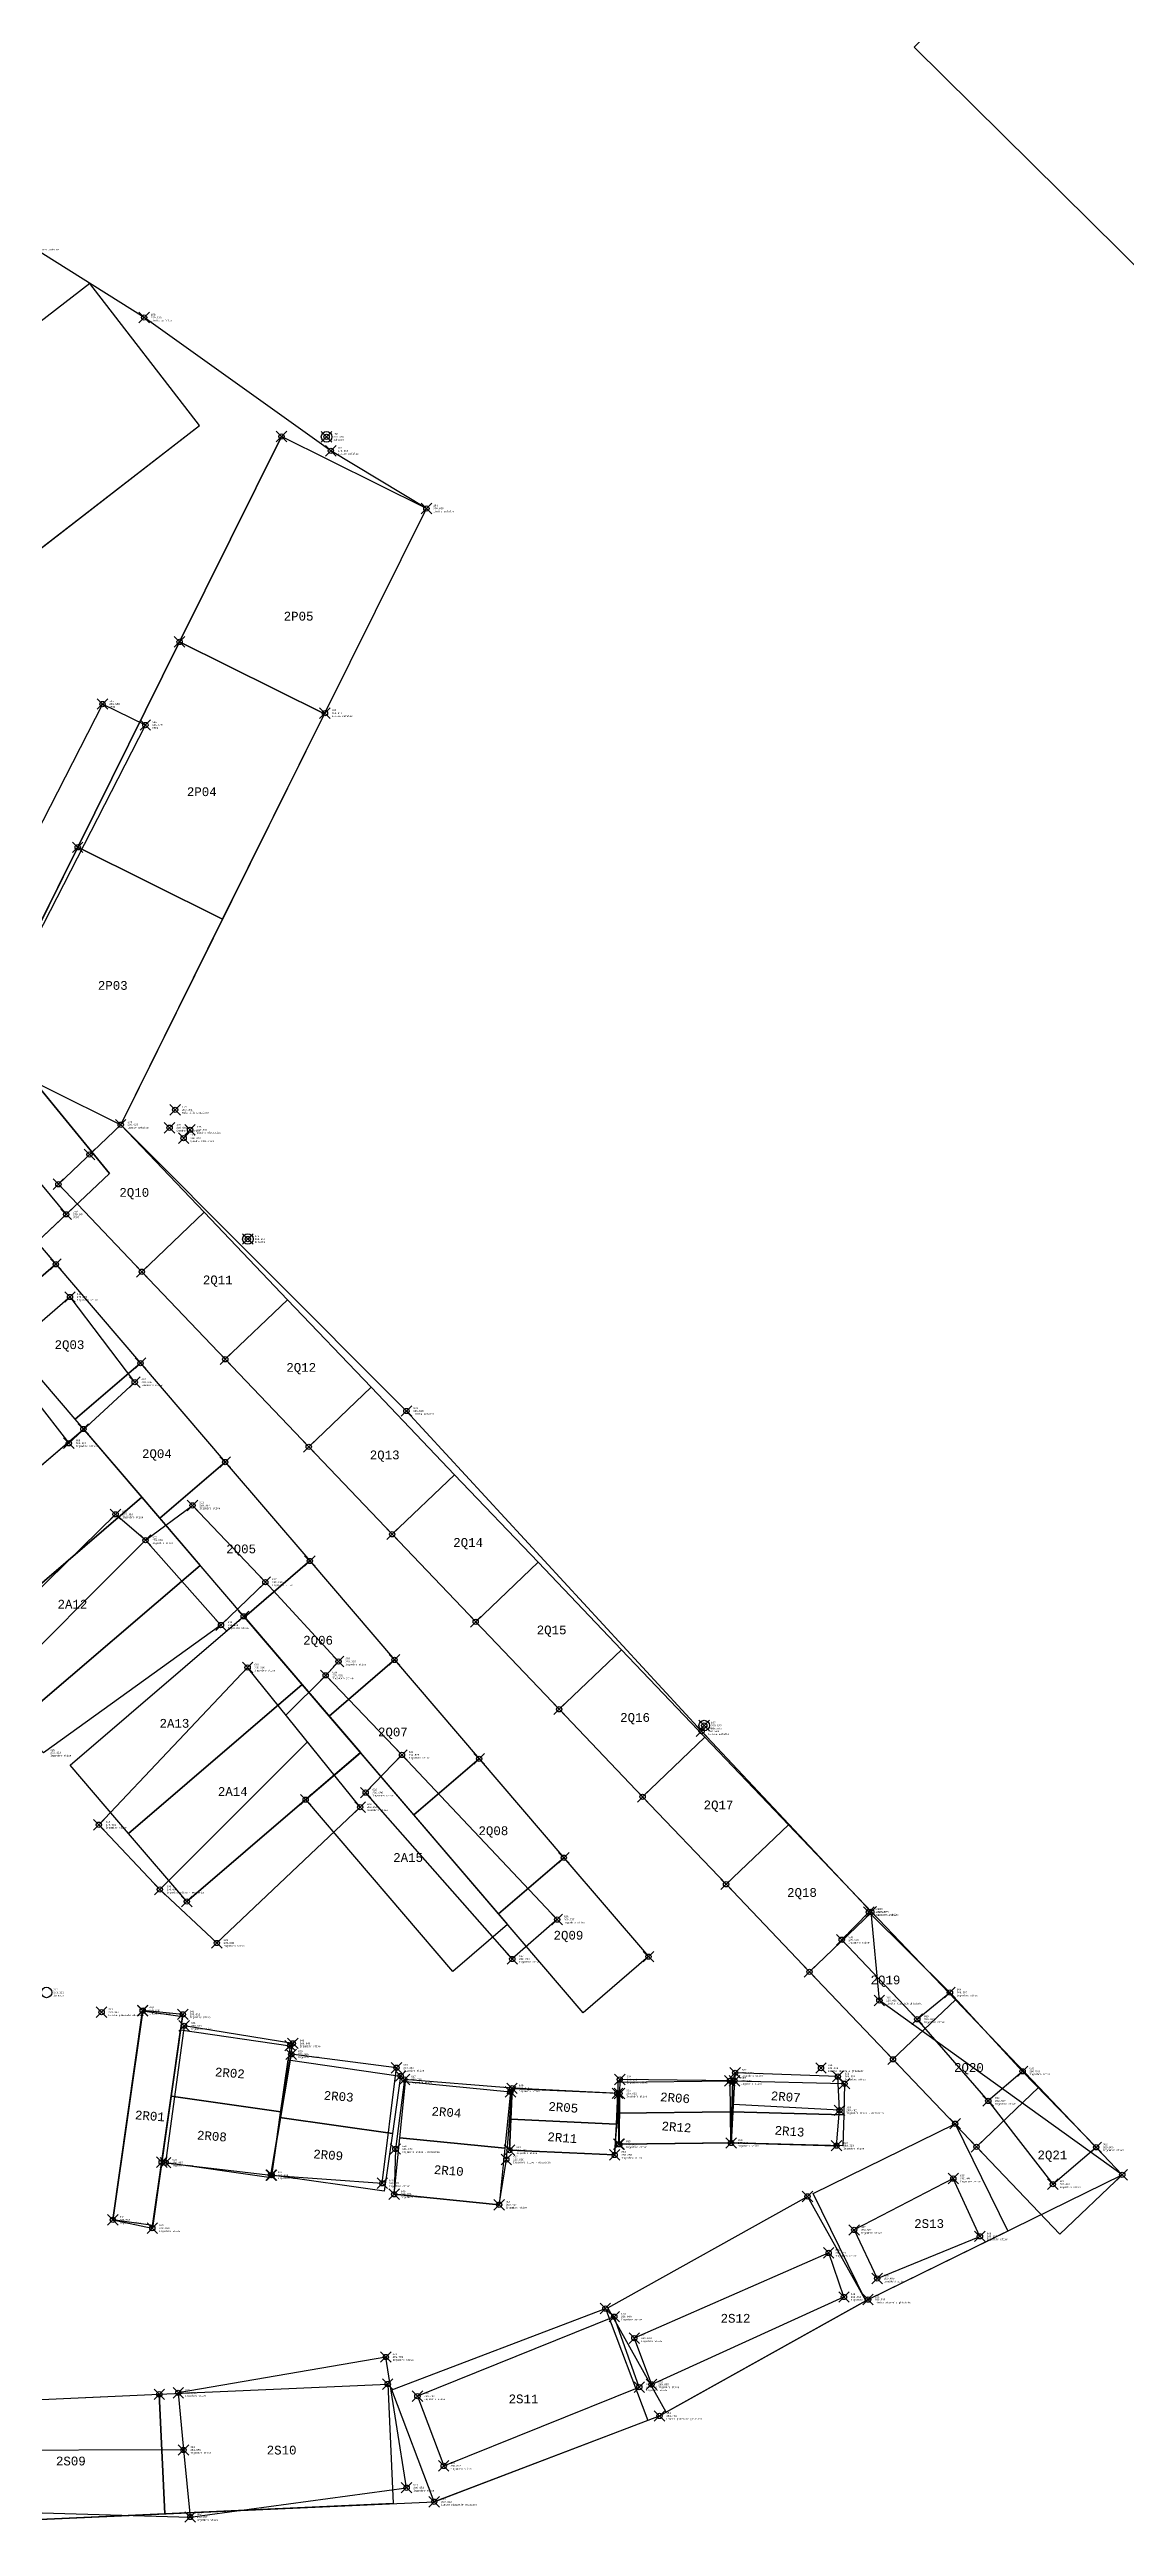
# Model space of a CAD drawing. Extents: x -300 to 752999, y -82189 to 306044.
# Drawn here: x 327969 to 389211, y 949 to 141680 of the extents above; entities that cross this region are included whole.
import ezdxf
from ezdxf.enums import TextEntityAlignment as Align

# ---------------------------------------------------------------- set-up
doc = ezdxf.new("R2010")
doc.units = 0
doc.header["$PDMODE"] = 35
doc.header["$PDSIZE"] = 300
for name, color, linetype, lineweight in [('WF ingombro stive 2', 1, 'Continuous', 30), ('WF lato di accesso', 40, 'Continuous', 30), ('WF piazzole', 6, 'Continuous', 30), ('WF vertice sinistro', 94, 'Continuous', 30)]:
    doc.layers.add(name, color=color, linetype=linetype, lineweight=lineweight)
doc.layers.add('WF nome aree GPS', color=7, linetype='Continuous')
doc.layers.add('WF nuovi punti', color=6, linetype='Continuous')
doc.styles.get("Standard").update_dxf_attribs({"font": 'consola.ttf', "height": 500})
picture_1 = doc.add_image_def('image1.png', size_in_pixel=(2160, 1440))

# ---------------------------------------------------------------- blocks, each defined once
blk = doc.blocks.new('rilievo 2')
at = {"color": 8}
for p, q in [((419536, -512303, -1951), (401659, -490472, -1933)), ((415097, -516482, -1944), (419536, -512303, -1951))]:
    blk.add_line(p, q, dxfattribs=at)
for points in [[(408367, -589089, -2210), (438006, -587763, -2348), (450817, -582890, -2520), (462675, -576278, -2454), (477131, -569186, -2633), (463320, -559281, -2554), (462858, -554252, -2417), (453210, -543978, -2458), (436425, -525791, -2385), (420179, -509524, -2064), (431791, -486142, -2181), (437562, -474517, -1956), (432131, -471235, -1903), (421510, -463664, -1858), (415096, -459635, -1816)], [(421587, -533133, -1983), (424264, -531154, -2085), (428403, -535519, -2122), (425881, -537955, -2046)], [(421587, -533133, -1983), (425881, -537955, -2046), (415793, -545205, -1872), (412792, -541920, -1829)], [(428403, -535519, -2122), (432567, -540025, -2096), (431834, -540810, -2010), (429576, -543068, -2063)], [(418937, -549298, -1909), (422403, -552975, -1899), (425641, -556017, -1906), (433792, -548296, -2137), (427396, -540363, -2025), (418937, -549298, -1909)], [(434108, -547473, -2086), (436173, -545333, -2119), (431834, -540810, -2010)], [(422403, -552975, -1899), (430797, -544581, -2085)], [(436173, -545333, -2119), (444994, -554686, -2254), (442445, -556926, -2228), (434108, -547473, -2086)], [(465473, -560350, -2460), (467330, -558833, -2639), (471465, -563309, -2444), (469510, -564992, -2454), (465473, -560350, -2460)], [(469510, -564992, -2454), (473181, -569722, -2475), (475648, -567625, -2485), (471465, -563309, -2444)], [(461050, -565522, -2530), (455004, -565196, -2384)], [(423749, -584822, -2135), (411806, -584847, -1972), (411800, -588289, -2092), (424127, -588631, -1635)]]:
    blk.add_polyline3d(points, dxfattribs=at)
at = {"color": 1}
for points in [[(411057, -501414, -2060), (413481, -502645, -2065), (421582, -486816, -2046), (419142, -485623, -2042)], [(403726, -502818, -1908), (405753, -500982, -1940), (417077, -514618, -1947), (415097, -516482, -1944)]]:
    blk.add_polyline3d(points, close=True, dxfattribs=at)
at = {"color": 8}
for points in [[(417296, -519313, -1967), (413393, -522691, -1941), (417231, -527624, -1998), (420978, -524152, -2036)], [(411241, -540125, -1890), (412792, -541920, -1829), (421587, -533133, -1983), (419887, -531663, -1989)], [(461177, -555831, -2445), (465473, -560350, -2460), (467330, -558833, -2639), (462716, -554261, -2444)], [(423712, -560071, -1959), (421430, -559852, -1931), (419730, -571749, -1973), (421976, -572218, -1986)], [(429970, -561720, -2052), (423790, -560727, -1943), (422732, -568498, -2024), (428723, -569205, -2083)], [(435862, -563106, -2184), (429876, -562341, -1905), (428723, -569205, -2083), (435053, -569669, -2170)], [(442432, -564272, -2343), (436313, -563779, -2226), (435797, -567724, -2120), (435726, -570294, -2166), (441701, -570888, -2245), (442108, -568315, -2181)], [(448540, -564564, -2380), (442432, -564272, -2343), (442287, -567785, -2195), (448264, -568057, -2327)], [(455076, -563850, -2402), (448562, -563769, -2420), (448540, -564564, -2380), (448528, -567453, -2298), (454887, -567379, -2353)], [(460884, -567533, -2462), (461050, -565522, -2530), (460958, -563607, -2462), (455116, -563395, -2442), (455076, -563850, -2402), (454887, -567379, -2353)], [(467524, -569403, -2500), (461888, -572321, -2425), (463190, -575076, -2505), (469037, -572685, -2606)], [(460436, -573627, -2465), (449384, -578467, -2342), (450360, -581094, -2394), (461306, -576130, -2496)], [(449669, -581251, -2289), (448246, -577248, -2294), (437050, -581764, -2209), (438546, -585727, -2348)], [(436436, -586966, -2338), (435253, -579541, -2230), (423454, -581572, -2046), (423749, -584822, -2135), (424127, -588631, -1635)]]:
    blk.add_polyline3d(points, close=True, dxfattribs=at)
at = {"color": 1}
for centre in [(431887, -470441, -1896), (427411, -516021, -2067), (453362, -543663, -2469), (415962, -558827, -1865)]:
    blk.add_circle(centre, 300, dxfattribs=at)
at = {"color": 8}
for p in [(421510, -463664, -1858), (431887, -470441, -1896), (432131, -471235, -1903), (437562, -474517, -1956), (419142, -485623, -2042), (421582, -486816, -2046), (431791, -486142, -2181), (423273, -508677, -2031), (420179, -509524, -2064), (422959, -509696, -2133), (423756, -510291, -2029), (424122, -509815, -2060), (417077, -514618, -1947), (427411, -516021, -2067), (417296, -519313, -1967), (420978, -524152, -2036), (436425, -525791, -2385), (417231, -527624, -1998), (419887, -531663, -1989), (424264, -531154, -2085), (421587, -533133, -1983), (428403, -535519, -2122), (425881, -537955, -2046), (427396, -540363, -2025), (432567, -540025, -2096), (431834, -540810, -2010), (453210, -543978, -2458), (453362, -543663, -2469), (436173, -545333, -2119), (433792, -548296, -2137), (434108, -547473, -2086), (418937, -549298, -1909), (422403, -552975, -1899), (462716, -554261, -2444), (462858, -554252, -2417), (444994, -554686, -2254), (461177, -555831, -2445), (425641, -556017, -1906), (442445, -556926, -2228), (419091, -559946, -1954), (421430, -559852, -1931), (423712, -560071, -1959), (463320, -559281, -2554), (467330, -558833, -2639), (423790, -560727, -1943), (465473, -560350, -2460), (429876, -562341, -1905), (429970, -561720, -2052), (435862, -563106, -2184), (436313, -563779, -2226), (442432, -564272, -2343), (448562, -563769, -2420), (455076, -563850, -2402), (455116, -563395, -2442), (460001, -563122, -2448), (460958, -563607, -2462), (471465, -563309, -2444), (448540, -564564, -2380), (461050, -565522, -2530), (469510, -564992, -2454), (422732, -568498, -2024), (435797, -567724, -2120), (442108, -568315, -2181), (442287, -567785, -2195), (448264, -568057, -2327), (448528, -567453, -2298), (454887, -567379, -2353), (460884, -567533, -2462), (475648, -567625, -2485), (428723, -569205, -2083), (435053, -569669, -2170), (467524, -569403, -2500), (473181, -569722, -2475), (477131, -569186, -2633), (435726, -570294, -2166), (441701, -570888, -2245), (419730, -571749, -1973), (421976, -572218, -1986), (461888, -572321, -2425), (469037, -572685, -2606), (460436, -573627, -2465), (463190, -575076, -2505), (461306, -576130, -2496), (462675, -576278, -2454), (448246, -577248, -2294), (435253, -579541, -2230), (449384, -578467, -2342), (450360, -581094, -2394), (423454, -581572, -2046), (437050, -581764, -2209), (449669, -581251, -2289), (450817, -582890, -2520), (423749, -584822, -2135), (438546, -585727, -2348), (436436, -586966, -2338), (438006, -587763, -2348), (424127, -588631, -1635)]:
    blk.add_point(p, dxfattribs=at)
for s, p in [('Limite asfalto', (415485, -459802, -1816)), ('188', (421899, -463498, -1858)), ('270.133', (421899, -463664, -1858)), ('Limite asfalto', (421899, -463831, -1858)), ('186', (432276, -470274, -1896)), ('270.096', (432276, -470441, -1896)), ('Idrante', (432276, -470608, -1896)), ('187', (432520, -471068, -1903)), ('270.089', (432520, -471235, -1903)), ('Limite asfalto', (432520, -471402, -1903)), ('184', (437951, -474350, -1956)), ('270.035', (437951, -474517, -1956)), ('Limite asfalto', (437951, -474683, -1956)), ('565', (419531, -485456, -2042)), ('CS09', (419531, -485790, -2042)), ('269.950', (419531, -485623, -2042)), ('566', (421971, -486649, -2046)), ('269.945', (421971, -486816, -2046)), ('183', (432180, -485976, -2181)), ('269.811', (432180, -486142, -2181)), ('Limite asfalto', (432180, -486309, -2181)), ('CS09', (421971, -486983, -2046)), ('174', (420568, -509358, -2064)), ('179', (423662, -508510, -2031)), ('269.961', (423662, -508677, -2031)), ('Palo illuminazione', (423662, -508844, -2031)), ('269.927', (420568, -509524, -2064)), ('Limite asfalto', (420568, -509691, -2064)), ('Quadro elettrico', (423348, -509862, -2133)), ('269.858', (423348, -509696, -2133)), ('178', (423348, -509529, -2133)), ('Quadro elettrico', (424145, -510458, -2029)), ('177', (424145, -510124, -2029)), ('269.962', (424145, -510291, -2029)), ('Quadro elettrico', (424511, -509982, -2060)), ('176', (424511, -509648, -2060)), ('269.932', (424511, -509815, -2060)), ('CS07', (417466, -514785, -1947)), ('570', (417466, -514451, -1947)), ('270.044', (417466, -514618, -1947)), ('175', (427800, -515854, -2067)), ('269.924', (427800, -516021, -2067)), ('Idrante', (427800, -516188, -2067)), ('270.024', (417685, -519313, -1967)), ('607', (417685, -519146, -1967)), ('Ingombro stive', (417685, -519480, -1967)), ('269.955', (421367, -524152, -2036)), ('610', (421367, -523985, -2036)), ('Ingombro stive', (421367, -524318, -2036)), ('171', (436814, -525624, -2385)), ('269.606', (436814, -525791, -2385)), ('Limite asfalto', (436814, -525958, -2385)), ('609', (417620, -527457, -1998)), ('269.993', (417620, -527624, -1998)), ('Ingombro stive', (417620, -527791, -1998)), ('613', (420276, -531496, -1989)), ('270.003', (420276, -531663, -1989)), ('Ingombro stive', (420276, -531830, -1989)), ('269.907', (424653, -531154, -2085)), ('611', (424653, -530987, -2085)), ('Ingombro stive', (424653, -531321, -2085)), ('270.008', (421976, -533133, -1983)), ('612', (421976, -532966, -1983)), ('Ingombro stive', (421976, -533299, -1983)), ('617', (428792, -535352, -2122)), ('269.869', (428792, -535519, -2122)), ('Ingombro stive', (428792, -535686, -2122)), ('269.946', (426270, -537955, -2046)), ('616', (426270, -537788, -2046)), ('Ingombro stive', (426270, -538121, -2046)), ('269.966', (427785, -540363, -2025)), ('618', (427785, -540197, -2025)), ('625', (432956, -539858, -2096)), ('269.895', (432956, -540025, -2096)), ('Ingombro stive', (432956, -540192, -2096)), ('Ingombro stive', (427785, -540530, -2025)), ('269.982', (432223, -540810, -2010)), ('624', (432223, -540643, -2010)), ('Ingombro stive', (432223, -540977, -2010)), ('269.533', (453599, -543978, -2458)), ('166', (453599, -543811, -2458)), ('Limite asfalto', (453599, -544145, -2458)), ('269.522', (453751, -543663, -2469)), ('167', (453751, -543496, -2469)), ('Idrante', (453751, -543829, -2469)), ('225', (416182, -545039, -1872)), ('270.120', (416182, -545205, -1872)), ('Ingombro stive', (416182, -545372, -1872)), ('269.872', (436562, -545333, -2119)), ('623', (436562, -545166, -2119)), ('Ingombro stive', (436562, -545500, -2119)), ('269.906', (434497, -547473, -2086)), ('622', (434497, -547306, -2086)), ('628', (434181, -548130, -2137)), ('269.855', (434181, -548296, -2137)), ('Ingombro stive', (434181, -548463, -2137)), ('Ingombro stive', (434497, -547640, -2086)), ('619', (419326, -549131, -1909)), ('270.082', (419326, -549298, -1909)), ('Ingombro stive', (419326, -549464, -1909)), ('620', (422792, -552809, -1899)), ('270.093', (422792, -552975, -1899)), ('Ingombro stive - mezzeria', (422792, -553142, -1899)), ('626', (445383, -554519, -2254)), ('269.547', (463105, -554261, -2444)), ('657', (463105, -554095, -2444)), ('Ingombro stive', (463105, -554428, -2444)), ('269.575', (463247, -554252, -2417)), ('158', (463247, -554085, -2417)), ('Limite asfalto', (463247, -554419, -2417)), ('621', (426030, -555850, -1906)), ('269.737', (445383, -554686, -2254)), ('Ingombro stive', (445383, -554852, -2254)), ('658', (461566, -555664, -2445)), ('269.546', (461566, -555831, -2445)), ('270.086', (426030, -556017, -1906)), ('Ingombro stive', (426030, -556183, -1906)), ('627', (442834, -556760, -2228)), ('269.763', (442834, -556926, -2228)), ('Ingombro stive', (442834, -557093, -2228)), ('Ingombro stive', (461566, -555998, -2445)), ('222', (416351, -558660, -1865)), ('664', (467719, -558666, -2639)), ('270.126', (416351, -558827, -1865)), ('Idrante', (416351, -558994, -1865)), ('221', (419480, -559780, -1954)), ('270.037', (419480, -559946, -1954)), ('Limite piazzale ghiaiato', (419480, -560113, -1954)), ('643', (421819, -559685, -1931)), ('270.060', (421819, -559852, -1931)), ('Ingombro stive', (421819, -560018, -1931)), ('270.032', (424101, -560071, -1959)), ('642', (424101, -559904, -1959)), ('159', (463709, -559115, -2554)), ('269.438', (463709, -559281, -2554)), ('Limite piazzale ghiaiato', (463709, -559448, -2554)), ('269.352', (467719, -558833, -2639)), ('Ingombro stive', (467719, -558999, -2639)), ('Ingombro stive', (424101, -560237, -1959)), ('270.049', (424179, -560727, -1943)), ('641', (424179, -560560, -1943)), ('Ingombro stive', (424179, -560894, -1943)), ('640', (430359, -561553, -2052)), ('659', (465862, -560184, -2460)), ('269.532', (465862, -560350, -2460)), ('Ingombro stive', (465862, -560517, -2460)), ('639', (430265, -562175, -1905)), ('270.086', (430265, -562341, -1905)), ('Ingombro stive', (430265, -562508, -1905)), ('269.940', (430359, -561720, -2052)), ('Ingombro stive', (430359, -561887, -2052)), ('638', (436251, -562939, -2184)), ('160', (460390, -562955, -2448)), ('269.808', (436251, -563106, -2184)), ('Ingombro stive', (436251, -563273, -2184)), ('637', (436702, -563612, -2226)), ('269.765', (436702, -563779, -2226)), ('Ingombro stive', (436702, -563946, -2226)), ('269.648', (442821, -564272, -2343)), ('636', (442821, -564105, -2343)), ('634', (448951, -563602, -2420)), ('269.572', (448951, -563769, -2420)), ('Ingombro stive', (448951, -563936, -2420)), ('633', (455465, -563684, -2402)), ('269.589', (455465, -563850, -2402)), ('Ingombro stive', (455465, -564017, -2402)), ('269.549', (455505, -563395, -2442)), ('632', (455505, -563228, -2442)), ('Ingombro stive', (455505, -563561, -2442)), ('269.544', (460390, -563122, -2448)), ('Limite piazzale ghiaiato', (460390, -563289, -2448)), ('631', (461347, -563440, -2462)), ('269.529', (461347, -563607, -2462)), ('Ingombro stive', (461347, -563774, -2462)), ('663', (471854, -563142, -2444)), ('269.548', (471854, -563309, -2444)), ('Ingombro stive', (471854, -563475, -2444)), ('Ingombro stive', (442821, -564439, -2343)), ('635', (448929, -564397, -2380)), ('269.612', (448929, -564564, -2380)), ('Ingombro stive', (448929, -564731, -2380)), ('269.462', (461439, -565522, -2530)), ('630', (461439, -565355, -2530)), ('Ingombro stive - mezzeria', (461439, -565689, -2530)), ('269.537', (469899, -564992, -2454)), ('660', (469899, -564825, -2454)), ('Ingombro stive', (469899, -565159, -2454)), ('269.967', (423121, -568498, -2024)), ('646', (423121, -568332, -2024)), ('650', (436186, -567557, -2120)), ('269.872', (436186, -567724, -2120)), ('Ingombro stive - mezzeria', (436186, -567891, -2120)), ('269.810', (442497, -568315, -2181)), ('652', (442497, -568148, -2181)), ('Ingombro stive - mezzeria', (442497, -568481, -2181)), ('269.796', (442676, -567785, -2195)), ('653', (442676, -567618, -2195)), ('Ingombro stive', (442676, -567952, -2195)), ('654', (448653, -567890, -2327)), ('269.665', (448653, -568057, -2327)), ('Ingombro stive', (448653, -568224, -2327)), ('655', (448917, -567286, -2298)), ('269.693', (448917, -567453, -2298)), ('Ingombro stive', (448917, -567620, -2298)), ('656', (455276, -567213, -2353)), ('269.638', (455276, -567379, -2353)), ('Ingombro stive', (455276, -567546, -2353)), ('629', (461273, -567366, -2462)), ('269.529', (461273, -567533, -2462)), ('Ingombro stive', (461273, -567700, -2462)), ('269.506', (476037, -567625, -2485)), ('662', (476037, -567458, -2485)), ('Ingombro stive', (476037, -567792, -2485)), ('Ingombro stive', (423121, -568665, -2024)), ('269.909', (429112, -569205, -2083)), ('647', (429112, -569038, -2083)), ('Ingombro stive', (429112, -569372, -2083)), ('269.821', (435442, -569669, -2170)), ('648', (435442, -569502, -2170)), ('Ingombro stive', (435442, -569836, -2170)), ('665', (467913, -569236, -2500)), ('269.491', (467913, -569403, -2500)), ('Ingombro stive', (467913, -569570, -2500)), ('269.516', (473570, -569722, -2475)), ('661', (473570, -569555, -2475)), ('Ingombro stive', (473570, -569889, -2475)), ('269.825', (436115, -570294, -2166)), ('649', (436115, -570127, -2166)), ('Ingombro stive', (436115, -570461, -2166)), ('269.747', (442090, -570888, -2245)), ('651', (442090, -570722, -2245)), ('Ingombro stive', (442090, -571055, -2245)), ('644', (420119, -571582, -1973)), ('270.018', (420119, -571749, -1973)), ('Ingombro stive', (420119, -571916, -1973)), ('270.006', (422365, -572218, -1986)), ('645', (422365, -572051, -1986)), ('Ingombro stive', (422365, -572384, -1986)), ('269.567', (462277, -572321, -2425)), ('667', (462277, -572154, -2425)), ('Ingombro stive', (462277, -572488, -2425)), ('666', (469426, -572518, -2606)), ('269.385', (469426, -572685, -2606)), ('670', (460825, -573461, -2465)), ('269.527', (460825, -573627, -2465)), ('Ingombro stive', (460825, -573794, -2465)), ('Ingombro stive', (469426, -572852, -2606)), ('269.486', (463579, -575076, -2505)), ('668', (463579, -574909, -2505)), ('Ingombro stive', (463579, -575243, -2505)), ('669', (461695, -575963, -2496)), ('269.496', (461695, -576130, -2496)), ('Ingombro stive', (461695, -576297, -2496)), ('269.538', (463064, -576278, -2454)), ('153', (463064, -576111, -2454)), ('Limite piazzale ghiaiato', (463064, -576445, -2454)), ('674', (448635, -577081, -2294)), ('269.698', (448635, -577248, -2294)), ('Ingombro stive', (448635, -577415, -2294)), ('671', (449773, -578300, -2342)), ('269.761', (435642, -579541, -2230)), ('678', (435642, -579375, -2230)), ('Ingombro stive', (435642, -579708, -2230)), ('269.649', (449773, -578467, -2342)), ('Ingombro stive', (449773, -578634, -2342)), ('673', (450058, -581084, -2289)), ('269.703', (450058, -581251, -2289)), ('672', (450749, -580927, -2394)), ('269.598', (450749, -581094, -2394)), ('Ingombro stive', (450749, -581260, -2394)), ('679', (423843, -581406, -2046)), ('269.946', (423843, -581572, -2046)), ('Ingombro stive', (423843, -581739, -2046)), ('675', (437439, -581597, -2209)), ('269.782', (437439, -581764, -2209)), ('Ingombro stive', (437439, -581930, -2209)), ('Ingombro stive', (450058, -581418, -2289)), ('150', (451206, -582723, -2520)), ('269.472', (451206, -582890, -2520)), ('Limite piazzale ghiaiato', (451206, -583057, -2520)), ('269.856', (424138, -584822, -2135)), ('680', (424138, -584655, -2135)), ('Ingombro stive', (424138, -584988, -2135)), ('677', (436825, -586799, -2338)), ('676', (438935, -585561, -2348)), ('269.643', (438935, -585727, -2348)), ('Ingombro stive', (438935, -585894, -2348)), ('269.654', (436825, -586966, -2338)), ('Ingombro stive', (436825, -587133, -2338)), ('149', (438395, -587597, -2348)), ('269.643', (438395, -587763, -2348)), ('Limite piazzale ghiaiato', (438395, -587930, -2348)), ('270.357', (424515, -588631, -1635)), ('683', (424515, -588464, -1635)), ('Ingombro stive', (424515, -588798, -1635))]:
    blk.add_text(s, height=100, dxfattribs=at).set_placement(p, align=Align.MIDDLE_LEFT)

msp = doc.modelspace()

# ---------------------------------------------------------------- linework, layer by layer
at = {"layer": 'WF ingombro stive 2'}
for points, elevation in [([(336496, 120314), (330262, 128391), (318704, 119463), (324938, 111386)], -1838), ([(349401, 115601), (341161, 119693), (335366, 108023), (343606, 103932)], -2064), ([(343606, 103932), (335366, 108023), (329572, 96354), (337812, 92262)], -2064), ([(337812, 92262), (329572, 96354), (323777, 84685), (332017, 80593)], -2064), ([(332017, 80593), (336763, 75621), (333219, 72238), (328473, 77210)], -2064), ([(323515, 78284), (328329, 72664), (324609, 69474), (319795, 75094)], -1628), ([(336763, 75621), (341509, 70649), (337965, 67266), (333219, 72238)], -2064), ([(328329, 72664), (333143, 67044), (329423, 63854), (324609, 69474)], -1628), ([(341509, 70649), (346255, 65677), (342711, 62294), (337965, 67266)], -2064), ([(333143, 67044), (337957, 61424), (334237, 58234), (329423, 63854)], -1628), ([(346255, 65677), (351002, 60706), (347457, 57322), (342711, 62294)], -2064), ([(329895, 63303), (333213, 59430), (323340, 50972), (320022, 54846)], 1628), ([(337957, 61424), (342771, 55804), (339051, 52614), (334237, 58234)], -1628), ([(351002, 60706), (355748, 55734), (352203, 52350), (347457, 57322)], -2064), ([(333213, 59430), (336531, 55556), (326658, 47099), (323340, 50972)], 1628), ([(342771, 55804), (347585, 50184), (343865, 46994), (339051, 52614)], -1628), ([(355748, 55734), (360494, 50762), (356949, 47379), (352203, 52350)], -2064), ([(339011, 52660), (342329, 48787), (332456, 40330), (329138, 44203)], 3255), ([(360494, 50762), (365240, 45790), (361695, 42407), (356949, 47379)], -2064), ([(347585, 50184), (352399, 44564), (348679, 41374), (343865, 46994)], -1628), ([(342329, 48787), (345647, 44914), (335774, 36457), (332456, 40330)], 3255), ([(365240, 45790), (369986, 40818), (366441, 37435), (361695, 42407)], -2064), ([(342536, 42244), (345649, 44911), (354014, 35147), (350900, 32479)], -1628), ([(352399, 44564), (357213, 38944), (353493, 35754), (348679, 41374)], -1628), ([(369986, 40818), (374732, 35846), (371187, 32463), (366441, 37435)], -2064), ([(357213, 38944), (362027, 33324), (358307, 30134), (353493, 35754)], -1628), ([(374732, 35846), (379478, 30875), (375933, 27491), (371187, 32463)], -2064), ([(331568, 18369), (333266, 30248), (335533, 29924), (333836, 18045)], -1973), ([(379478, 30875), (384224, 25903), (380680, 22519), (375933, 27491)], -2064), ([(335424, 29161), (341653, 28265), (341117, 24509), (334888, 25405)], -1973), ([(341538, 27455), (347937, 26541), (347469, 23268), (341070, 24182)], -1973), ([(334888, 25405), (341117, 24509), (340580, 20753), (334351, 21649)], -1973), ([(348203, 26235), (354178, 25640), (353859, 22434), (347884, 23029)], -2166), ([(354285, 25833), (360263, 25561), (360184, 23811), (354205, 24083)], -2195), ([(360296, 26199), (366654, 26272), (366675, 24505), (360316, 24432)], -2298), ([(366816, 26271), (373173, 26108), (373128, 24342), (366771, 24505)], -2353), ([(384224, 25903), (388970, 20931), (385426, 17548), (380680, 22519)], -2064), ([(341070, 24182), (347469, 23268), (347002, 19995), (340602, 20909)], -1973), ([(354205, 24083), (360184, 23811), (360104, 22060), (354126, 22333)], -2195), ([(360316, 24432), (366675, 24505), (366695, 22738), (360336, 22665)], -2298), ([(366771, 24505), (373128, 24342), (373083, 22575), (366725, 22738)], -2353), ([(347884, 23029), (353859, 22434), (353540, 19229), (347565, 19823)], -2166), ([(374381, 13766), (371387, 19868), (379467, 23832), (382461, 17729)], -2518), ([(363027, 7434), (359716, 13371), (371070, 19702), (374381, 13766)], -2518), ([(349845, 2354), (347428, 8707), (359578, 13329), (361995, 6976)], -2348), ([(321531, 1088), (321227, 7879), (334214, 8459), (334518, 1669)], -2216), ([(334518, 1669), (334214, 8459), (347201, 9040), (347505, 2249)], -2216)]:
    msp.add_lwpolyline(points, close=True, dxfattribs=dict(at, elevation=elevation))
at = {"layer": 'WF lato di accesso'}
for p, q in [((324938, 111386, -1838), (336497, 120319, -1838)), ((335366, 108023, -2064), (341161, 119693, -2064)), ((329572, 96354, -2064), (335366, 108023, -2064)), ((323777, 84685, -2064), (329572, 96354, -2064)), ((323515, 78284, -1628), (328329, 72664, -1628)), ((333219, 72238, -2064), (328473, 77210, -2064)), ((328329, 72664, -1628), (333143, 67044, -1628)), ((337965, 67266, -2064), (333219, 72238, -2064)), ((333143, 67044, -1628), (337957, 61424, -1628)), ((342711, 62294, -2064), (337965, 67266, -2064)), ((320022, 54846, 1628), (329895, 63303, -1628)), ((347457, 57322, -2064), (342711, 62294, -2064)), ((337957, 61424, -1628), (342771, 55804, -1628)), ((352203, 52350, -2064), (347457, 57322, -2064)), ((326658, 47099, 1628), (336531, 55556, -1628)), ((342771, 55804, -1628), (347585, 50184, -1628)), ((329138, 44203, 3255), (339011, 52660, -1628)), ((356949, 47379, -2064), (352203, 52350, -2064)), ((347585, 50184, -1628), (352399, 44564, -1628)), ((361695, 42407, -2064), (356949, 47379, -2064)), ((335774, 36457, 3255), (345647, 44914, -1628)), ((352399, 44564, -1628), (357213, 38944, -1628)), ((350900, 32479, -1628), (342536, 42244, -1628)), ((366441, 37435, -2064), (361695, 42407, -2064)), ((357213, 38944, -1628), (362027, 33324, -1628)), ((371187, 32463, -2064), (366441, 37435, -2064)), ((375933, 27491, -2064), (371187, 32463, -2064)), ((331568, 18369, -1973), (333266, 30248, -1973)), ((335424, 29161, -1973), (341653, 28265, -1973)), ((341538, 27455, -1973), (347937, 26541, -1973)), ((380680, 22519, -2064), (375933, 27491, -2064)), ((348203, 26235, -2166), (354178, 25640, -2166)), ((354285, 25833, -2195), (360263, 25561, -2195)), ((360296, 26199, -2298), (366654, 26272, -2298)), ((366816, 26271, -2353), (373173, 26108, -2353)), ((366695, 22738, -2298), (360336, 22665, -2298)), ((373083, 22575, -2353), (366725, 22738, -2353)), ((371387, 19868, -2518), (379467, 23832, -2518)), ((385426, 17548, -2064), (380680, 22519, -2064)), ((340580, 20753, -1973), (334351, 21649, -1973)), ((360104, 22060, -2195), (354126, 22333, -2195)), ((347002, 19995, -1973), (340602, 20909, -1973)), ((353540, 19229, -2166), (347565, 19823, -2166)), ((359716, 13371, -2518), (371070, 19702, -2518)), ((347428, 8707, -2348), (359578, 13329, -2348)), ((321227, 7879, -2216), (334214, 8459, -2216)), ((334214, 8459, -2216), (347201, 9040, -2216))]:
    msp.add_line(p, q, dxfattribs=at)
at = {"layer": 'WF nuovi punti'}
msp.add_point((330245, 78901, -2064), dxfattribs=at)
at = {"layer": 'WF piazzole', "elevation": -1865}
msp.add_lwpolyline([(308766, 95460), (313497, 99646), (331374, 77814), (326936, 73635), (308766, 95459)], dxfattribs=at)
at = {"layer": 'WF vertice sinistro'}
for p in [(341161, 119693, -2064), (335366, 108023, -2064), (329572, 96354, -2064), (328473, 77210, -2064), (328329, 72664, -1628), (333219, 72238, -2064), (337965, 67266, -2064), (333143, 67044, -1628), (329895, 63303, 1628), (342711, 62294, -2064), (337957, 61424, -1628), (347457, 57322, -2064), (342771, 55804, -1628), (339011, 52660, -1628), (352203, 52350, -2064), (347585, 50184, -1628), (356949, 47379, -2064), (352399, 44564, -1628), (342536, 42244, -1628), (361695, 42407, -2064), (357213, 38944, -1628), (335774, 36457, 3255), (366441, 37435, -2064), (362027, 33324, -1628), (371187, 32463, -2064), (333266, 30248, -1973), (341653, 28265, -1973), (347937, 26541, -1973), (375933, 27491, -2064), (354178, 25640, -2166), (360263, 25561, -2195), (366654, 26272, -2298), (373173, 26108, -2353), (379467, 23832, -2518), (354126, 22333, -2195), (360336, 22665, -2298), (366725, 22738, -2353), (380680, 22519, -2064), (334351, 21649, -1973), (340602, 20909, -1973), (347565, 19823, -2166), (371070, 19702, -2518), (359578, 13329, -2348), (334214, 8459, -2216), (347201, 9040, -2216)]:
    msp.add_point(p, dxfattribs=at)

# ---------------------------------------------------------------- block references
at = {"color": 251}
msp.add_blockref('rilievo 2', (-88161, 590117), dxfattribs=at)

# ---------------------------------------------------------------- texts
at = {"layer": 'WF nome aree GPS'}
for s, p in [('2P05', (341285, 109235, -1676)), ('2P04', (335780, 99262, -1676)), ('2P03', (330718, 88256, -1676)), ('2Q10', (331942, 76496, -1676)), ('2Q11', (336688, 71524, -1676)), ('2Q03', (328257, 67844, -1676)), ('2Q12', (341434, 66552, -1676)), ('2Q04', (333228, 61650, -1676)), ('2Q13', (346180, 61580, -1676)), ('2Q05', (338018, 56241, -1676)), ('2Q14', (350926, 56608, -1676)), ('2A12', (328426, 53099, 1579)), ('2Q15', (355672, 51636, -1676)), ('2Q06', (342394, 51051, -1676)), ('2A13', (334225, 46330, 3206)), ('2Q16', (360418, 46665, -1676)), ('2Q07', (346648, 45838, -1676)), ('2A14', (337543, 42457, 3206)), ('2Q17', (365164, 41693, -1676)), ('2Q08', (352362, 40228, -1676)), ('2A15', (347513, 38706, -49)), ('2Q18', (369910, 36721, -1676)), ('2Q09', (356631, 34290, -1758)), ('2Q19', (374657, 31749, -1676)), ('2Q20', (379403, 26777, -1676)), ('2Q21', (384149, 21806, -1676)), ('2S13', (377139, 17907, -1241)), ('2S12', (366129, 12525, -1241)), ('2S11', (354075, 7946, -1241)), ('2S09', (328335, 4418, -1241)), ('2S10', (340320, 5038, -1241))]:
    msp.add_text(s, height=500, dxfattribs=at).set_placement(p)
for s, p in [('2R02', (337363, 26527, -1322)), ('2R03', (343549, 25199, -1322)), ('2R06', (362678, 25115, -1322)), ('2R07', (368972, 25175, -1322)), ('2R01', (332816, 24086, -1322)), ('2R04', (349678, 24302, -1322)), ('2R05', (356322, 24576, -1322)), ('2R12', (362758, 23461, -1322)), ('2R08', (336341, 22941, -1322)), ('2R11', (356268, 22850, -1322)), ('2R13', (369186, 23217, -1322)), ('2R09', (342953, 21870, -1322)), ('2R10', (349810, 20983, -1322))]:
    msp.add_text(s, height=500, rotation=355.78934, dxfattribs=at).set_placement(p)

# ---------------------------------------------------------------- pictures from other files: only their frames are drawn
image = msp.add_image(picture_1, insert=(377139, 141811, 2125), size_in_units=(318576, 212384), rotation=-44.67868)
image.dxf.flags = 7

doc.saveas('drawing.dxf')
